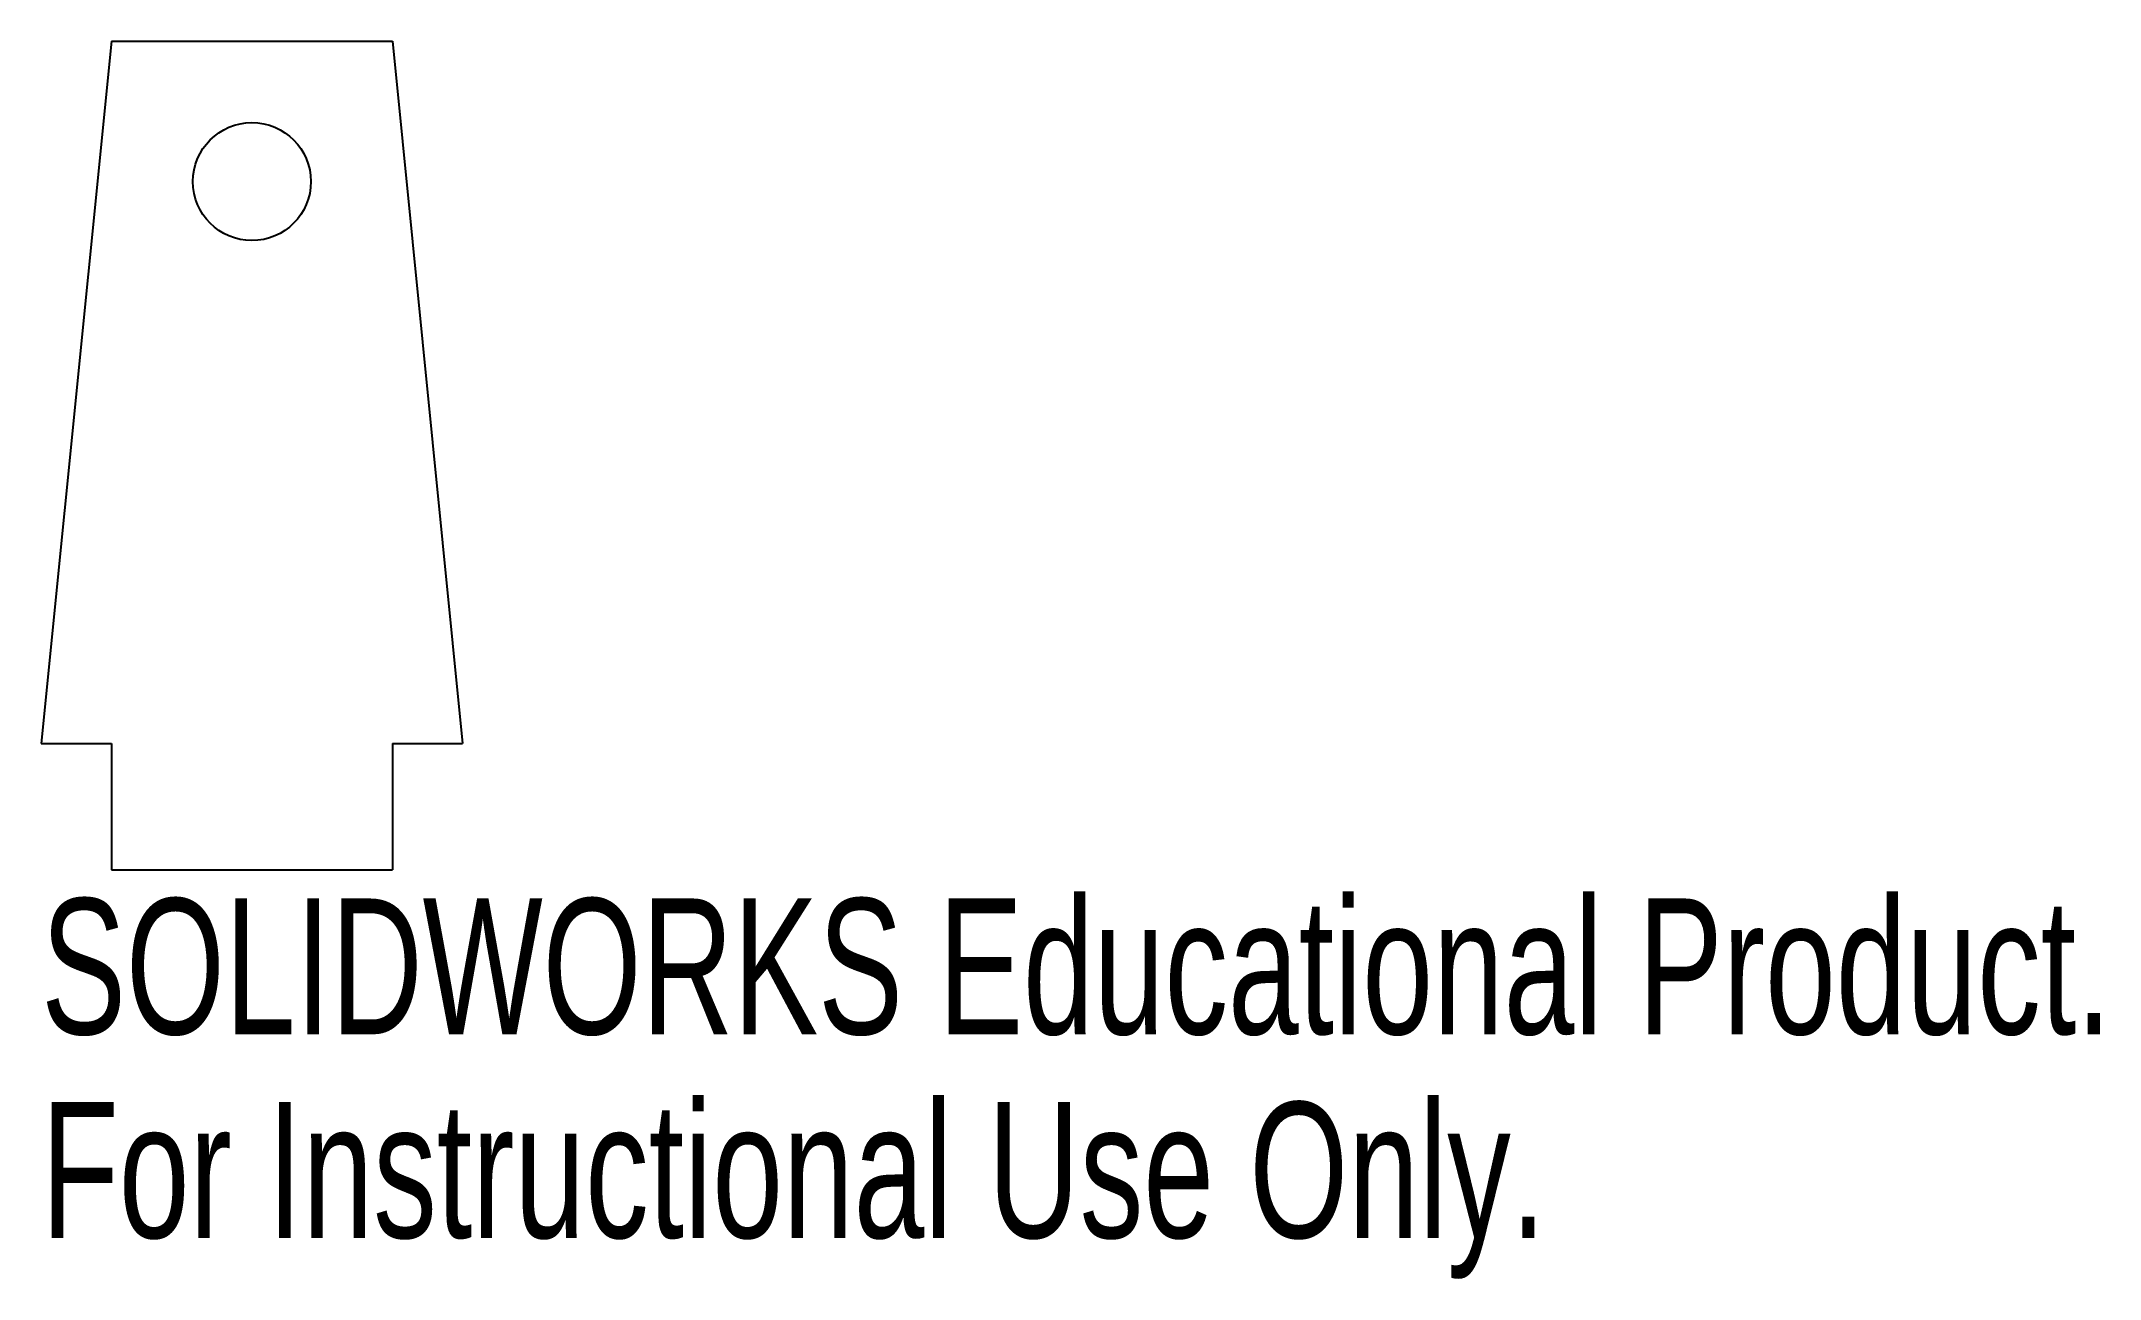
# Model space of a CAD drawing. Header units: millimetres. Extents: x -24.6 to 48.7, y -36.8 to 7.2.
import ezdxf

# ---------------------------------------------------------------- set-up
doc = ezdxf.new("R2010")
doc.units = ezdxf.units.MM
doc.styles.add('SLDTEXTSTYLE0', font='TXT', dxfattribs={"width": 0.7})

msp = doc.modelspace()

# ---------------------------------------------------------------- linework, layer by layer
at = {"color": 7, "linetype": 'Continuous'}
for p, q in [((-22.072, 7.215), (-24.572, -17.785)), ((-22.072, 7.215), (-12.072, 7.215)), ((-22.072, 7.215), (-12.072, 7.215)), ((-12.072, 7.215), (-9.572, -17.785)), ((-24.572, -17.785), (-22.072, -17.785)), ((-22.072, -17.785), (-22.072, -22.285)), ((-12.072, -17.785), (-9.572, -17.785)), ((-12.072, -17.785), (-12.072, -22.285)), ((-22.072, -22.285), (-12.072, -22.285))]:
    msp.add_line(p, q, dxfattribs=at)
msp.add_circle((-17.072, 2.215), 2.1, dxfattribs=at)

# ---------------------------------------------------------------- texts
at = {"color": 7, "linetype": 'Continuous', "char_height": 4.83362, "attachment_point": 1, "style": 'SLDTEXTSTYLE0'}
for s, insert in [('SOLIDWORKS Educational Product.', (-24.572, -23.305)), ('For Instructional Use Only.', (-24.572, -30.555))]:
    msp.add_mtext(s, dxfattribs=dict(at, insert=insert))

doc.saveas('drawing.dxf')
